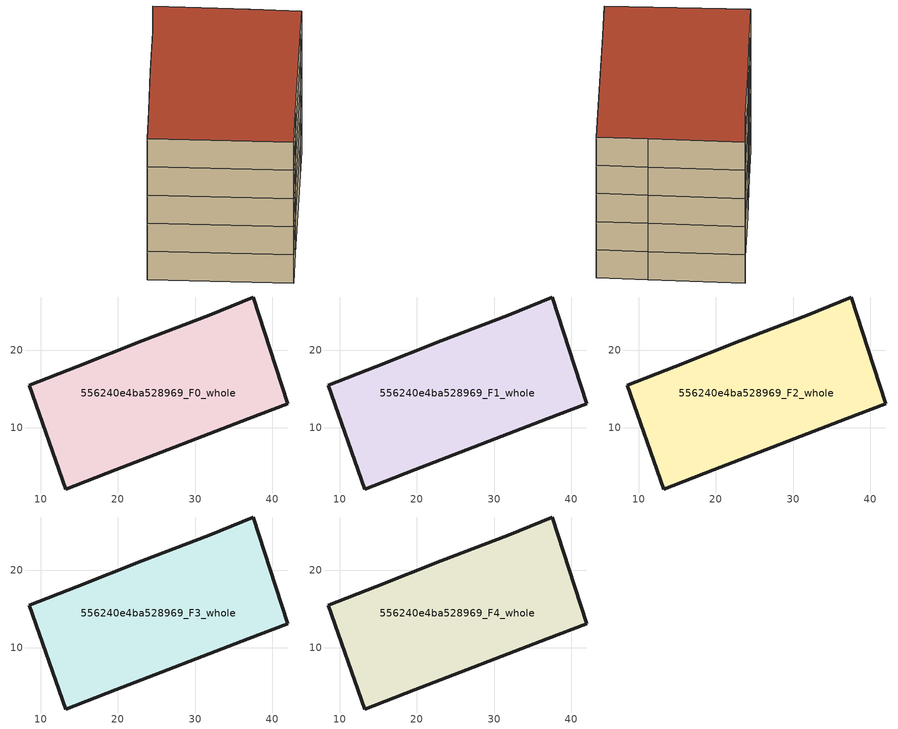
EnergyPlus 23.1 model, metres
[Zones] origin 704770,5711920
556240e4ba528969_F0_whole
 floor ground (EU_floor_Construction): 37.55,26.91 40.44,17.89 41.98,13.1 36.89,11.14 19.75,4.55 13.25,2.05 8.55,15.46 14.7,17.88 23.14,21.22 31.83,24.55 z0
 wall outside (EU_wall_Construction): 8.55,15.46 13.25,2.05 19.75,4.55 36.89,11.14 41.98,13.1 40.44,17.89 37.55,26.91 31.83,24.55 23.14,21.22 14.7,17.88 8.55,15.46 z0:3
556240e4ba528969_F1_whole
 floor to 556240e4ba528969_F0_whole (EU_floor_Construction): 37.55,26.91 40.44,17.89 41.98,13.1 36.89,11.14 19.75,4.55 13.25,2.05 8.55,15.46 14.7,17.88 23.14,21.22 31.83,24.55 z3
 wall outside (EU_wall_Construction): 8.55,15.46 13.25,2.05 19.75,4.55 36.89,11.14 41.98,13.1 40.44,17.89 37.55,26.91 31.83,24.55 23.14,21.22 14.7,17.88 8.55,15.46 z3:6
556240e4ba528969_F2_whole
 floor to 556240e4ba528969_F1_whole (EU_floor_Construction): 37.55,26.91 40.44,17.89 41.98,13.1 36.89,11.14 19.75,4.55 13.25,2.05 8.55,15.46 14.7,17.88 23.14,21.22 31.83,24.55 z6
 wall outside (EU_wall_Construction): 8.55,15.46 13.25,2.05 19.75,4.55 36.89,11.14 41.98,13.1 40.44,17.89 37.55,26.91 31.83,24.55 23.14,21.22 14.7,17.88 8.55,15.46 z6:9
556240e4ba528969_F3_whole
 floor to 556240e4ba528969_F2_whole (EU_floor_Construction): 37.55,26.91 40.44,17.89 41.98,13.1 36.89,11.14 19.75,4.55 13.25,2.05 8.55,15.46 14.7,17.88 23.14,21.22 31.83,24.55 z9
 wall outside (EU_wall_Construction): 8.55,15.46 13.25,2.05 19.75,4.55 36.89,11.14 41.98,13.1 40.44,17.89 37.55,26.91 31.83,24.55 23.14,21.22 14.7,17.88 8.55,15.46 z9:12
556240e4ba528969_F4_whole
 floor to 556240e4ba528969_F3_whole (EU_floor_Construction): 37.55,26.91 40.44,17.89 41.98,13.1 36.89,11.14 19.75,4.55 13.25,2.05 8.55,15.46 14.7,17.88 23.14,21.22 31.83,24.55 z12
 wall outside (EU_wall_Construction): 8.55,15.46 13.25,2.05 19.75,4.55 36.89,11.14 41.98,13.1 40.44,17.89 37.55,26.91 31.83,24.55 23.14,21.22 14.7,17.88 8.55,15.46 z12:15
 roof outside (EU_roof_Construction): 36.89,11.14 41.98,13.1 40.44,17.89 37.55,26.91 31.83,24.55 23.14,21.22 14.7,17.88 8.55,15.46 13.25,2.05 19.75,4.55 z15
[Building]
EU S2 Campaign: North Axis=0; Terrain=City; Solar Distribution=FullExterior
[Site:Location]
London: Latitude=51.5; Longitude=-0.5; Time Zone=0; Elevation=25
[SizingPeriod:WeatherFileDays]
AnnualSizingPeriod: Begin Month=1; Begin Day of Month=1; End Month=12; End Day of Month=31; Day of Week for Start Day=Monday; Use Weather File Daylight Saving Period=No; Use Weather File Rain and Snow Indicators=No
[MATERIAL]
EU_InternalMass_Material: Roughness=MediumRough; Thickness=0.1; Conductivity=1; Density=1800; Specific Heat=900; Thermal Absorptance=0.9; Solar Absorptance=0.7; Visible Absorptance=0.7
[MATERIAL:NOMASS] Roughness=MediumRough; Thermal Absorptance=0.9; Solar Absorptance=0.7; Visible Absorptance=0.7
Name | Thermal Resistance
EU_wall_NoMass | 1.04674
EU_roof_NoMass | 4.32442
EU_floor_NoMass | 2.04616
[CONSTRUCTION]
EU_wall_Construction: EU_wall_NoMass
EU_roof_Construction: EU_roof_NoMass
EU_floor_Construction: EU_floor_NoMass
EU_InternalMass_Construction: EU_InternalMass_Material
[ZONE] Type=1; Multiplier=1; Ceiling Height=autocalculate; Volume=1330.18; Floor Area=autocalculate; Part of Total Floor Area=Yes
556240e4ba528969_F0_whole; 556240e4ba528969_F1_whole; 556240e4ba528969_F2_whole; 556240e4ba528969_F3_whole; 556240e4ba528969_F4_whole
[INTERNALMASS] Construction=EU_InternalMass_Construction; Surface Area=443.395
Name | Zone or ZoneList
556240e4ba528969_F0_whole_EU_InternalMass | 556240e4ba528969_F0_whole
556240e4ba528969_F1_whole_EU_InternalMass | 556240e4ba528969_F1_whole
556240e4ba528969_F2_whole_EU_InternalMass | 556240e4ba528969_F2_whole
556240e4ba528969_F3_whole_EU_InternalMass | 556240e4ba528969_F3_whole
556240e4ba528969_F4_whole_EU_InternalMass | 556240e4ba528969_F4_whole
[OTHEREQUIPMENT] Fuel Type=Electricity; Design Level Calculation Method=Watts/Area; Power per Zone Floor Area=1; Fraction Latent=0; Fraction Radiant=0; Fraction Lost=0; Carbon Dioxide Generation Rate=0; EndUse Subcategory=EU_Step8_InternalGains
Name | Zone or ZoneList or Space or SpaceList | Schedule
EU_Step8_InternalGain_556240e4ba528969_F0_whole_f000 | 556240e4ba528969_F0_whole | EU_Step8_GainSchedule_556240e4ba528969_F0_whole_f000
EU_Step8_InternalGain_556240e4ba528969_F1_whole_f000 | 556240e4ba528969_F1_whole | EU_Step8_GainSchedule_556240e4ba528969_F1_whole_f000
EU_Step8_InternalGain_556240e4ba528969_F2_whole_f000 | 556240e4ba528969_F2_whole | EU_Step8_GainSchedule_556240e4ba528969_F2_whole_f000
EU_Step8_InternalGain_556240e4ba528969_F3_whole_f000 | 556240e4ba528969_F3_whole | EU_Step8_GainSchedule_556240e4ba528969_F3_whole_f000
EU_Step8_InternalGain_556240e4ba528969_F4_whole_f000 | 556240e4ba528969_F4_whole | EU_Step8_GainSchedule_556240e4ba528969_F4_whole_f000
[ZONEVENTILATION:DESIGNFLOWRATE] Schedule=EU_AlwaysOn; Design Flow Rate Calculation Method=AirChanges/Hour; Air Changes per Hour=0.488719; Ventilation Type=Natural; Fan Pressure Rise=0; Fan Total Efficiency=1; Constant Term Coefficient=1; Temperature Term Coefficient=0; Velocity Term Coefficient=0; Velocity Squared Term Coefficient=0; Minimum Indoor Temperature=-100; Maximum Indoor Temperature=100; Delta Temperature=-100; Minimum Outdoor Temperature=-100; Maximum Outdoor Temperature=100; Maximum Wind Speed=40
Name | Zone or ZoneList or Space or SpaceList
EU_ConstantAir_556240e4ba528969_F0_whole | 556240e4ba528969_F0_whole
EU_ConstantAir_556240e4ba528969_F1_whole | 556240e4ba528969_F1_whole
EU_ConstantAir_556240e4ba528969_F2_whole | 556240e4ba528969_F2_whole
EU_ConstantAir_556240e4ba528969_F3_whole | 556240e4ba528969_F3_whole
EU_ConstantAir_556240e4ba528969_F4_whole | 556240e4ba528969_F4_whole
[HVACTEMPLATE:THERMOSTAT] Constant Heating Setpoint=20; Constant Cooling Setpoint=50
EU_HeatOnly_556240e4ba528969_F0_whole; EU_HeatOnly_556240e4ba528969_F1_whole; EU_HeatOnly_556240e4ba528969_F2_whole; EU_HeatOnly_556240e4ba528969_F3_whole; EU_HeatOnly_556240e4ba528969_F4_whole
[HVACTEMPLATE:ZONE:IDEALLOADSAIRSYSTEM] System Availability Schedule=EU_AlwaysOn; Maximum Heating Supply Air Temperature=50; Minimum Cooling Supply Air Temperature=13; Maximum Heating Supply Air Humidity Ratio=0.0156; Minimum Cooling Supply Air Humidity Ratio=0.0077; Heating Limit=NoLimit; Cooling Limit=NoLimit; Heating Availability Schedule=EU_AlwaysOn; Cooling Availability Schedule=EU_CoolingOff; Dehumidification Control Type=ConstantSensibleHeatRatio; Cooling Sensible Heat Ratio=0.7; Dehumidification Setpoint=60; Humidification Control Type=None; Humidification Setpoint=30; Outdoor Air Method=None; Outdoor Air Flow Rate per Person=0.00944; Outdoor Air Flow Rate per Zone Floor Area=0; Outdoor Air Flow Rate per Zone=0; Demand Controlled Ventilation Type=None; Outdoor Air Economizer Type=NoEconomizer; Heat Recovery Type=None; Sensible Heat Recovery Effectiveness=0.7; Latent Heat Recovery Effectiveness=0.65
Name | Template Thermostat
556240e4ba528969_F0_whole | EU_HeatOnly_556240e4ba528969_F0_whole
556240e4ba528969_F1_whole | EU_HeatOnly_556240e4ba528969_F1_whole
556240e4ba528969_F2_whole | EU_HeatOnly_556240e4ba528969_F2_whole
556240e4ba528969_F3_whole | EU_HeatOnly_556240e4ba528969_F3_whole
556240e4ba528969_F4_whole | EU_HeatOnly_556240e4ba528969_F4_whole
[SIZING:ZONE] Zone Cooling Design Supply Air Temperature Input Method=SupplyAirTemperature; Zone Cooling Design Supply Air Temperature=13; Zone Heating Design Supply Air Temperature Input Method=SupplyAirTemperature; Zone Heating Design Supply Air Temperature=50; Zone Cooling Design Supply Air Humidity Ratio=0.008; Zone Heating Design Supply Air Humidity Ratio=0.008; Cooling Design Air Flow Method=DesignDay; Cooling Design Air Flow Rate=0; Cooling Minimum Air Flow per Zone Floor Area=0.000762; Cooling Minimum Air Flow=0; Cooling Minimum Air Flow Fraction=0.2; Heating Design Air Flow Method=DesignDay; Heating Design Air Flow Rate=0; Heating Maximum Air Flow per Zone Floor Area=0.002032; Heating Maximum Air Flow=0.141576; Heating Maximum Air Flow Fraction=0.3; Account for Dedicated Outdoor Air System=No; Dedicated Outdoor Air System Control Strategy=NeutralSupplyAir; Dedicated Outdoor Air Low Setpoint Temperature for Design=autosize; Dedicated Outdoor Air High Setpoint Temperature for Design=autosize; Zone Load Sizing Method=Sensible Load Only No Latent Load; Zone Latent Cooling Design Supply Air Humidity Ratio Input Method=HumidityRatioDifference; Zone Cooling Design Supply Air Humidity Ratio Difference=0.005; Zone Latent Heating Design Supply Air Humidity Ratio Input Method=HumidityRatioDifference; Zone Humidification Design Supply Air Humidity Ratio Difference=0.005
556240e4ba528969_F0_whole; 556240e4ba528969_F1_whole; 556240e4ba528969_F2_whole; 556240e4ba528969_F3_whole; 556240e4ba528969_F4_whole
[SCHEDULE:CONSTANT]
Name | Hourly Value
EU_AlwaysOn | 1
EU_CoolingOff | 0
[SCHEDULE:FILE] Column Number=1; Rows to Skip at Top=0; Number of Hours of Data=8760; Column Separator=Comma; Interpolate to Timestep=No; Minutes per Item=60; Adjust Schedule for Daylight Savings=Yes
Name | File
EU_Step8_GainSchedule_556240e4ba528969_F0_whole_f000 | C:\Users\o_iseri\Desktop\OpenUBEM\openubem\outputs\eu_evidence\EU-11\GB-LDN-STDUNSTANS\idfs\556240e4ba528969\556240e4ba528969_F0_whole_f000_gain.csv
EU_Step8_GainSchedule_556240e4ba528969_F1_whole_f000 | C:\Users\o_iseri\Desktop\OpenUBEM\openubem\outputs\eu_evidence\EU-11\GB-LDN-STDUNSTANS\idfs\556240e4ba528969\556240e4ba528969_F1_whole_f000_gain.csv
EU_Step8_GainSchedule_556240e4ba528969_F2_whole_f000 | C:\Users\o_iseri\Desktop\OpenUBEM\openubem\outputs\eu_evidence\EU-11\GB-LDN-STDUNSTANS\idfs\556240e4ba528969\556240e4ba528969_F2_whole_f000_gain.csv
EU_Step8_GainSchedule_556240e4ba528969_F3_whole_f000 | C:\Users\o_iseri\Desktop\OpenUBEM\openubem\outputs\eu_evidence\EU-11\GB-LDN-STDUNSTANS\idfs\556240e4ba528969\556240e4ba528969_F3_whole_f000_gain.csv
EU_Step8_GainSchedule_556240e4ba528969_F4_whole_f000 | C:\Users\o_iseri\Desktop\OpenUBEM\openubem\outputs\eu_evidence\EU-11\GB-LDN-STDUNSTANS\idfs\556240e4ba528969\556240e4ba528969_F4_whole_f000_gain.csv
